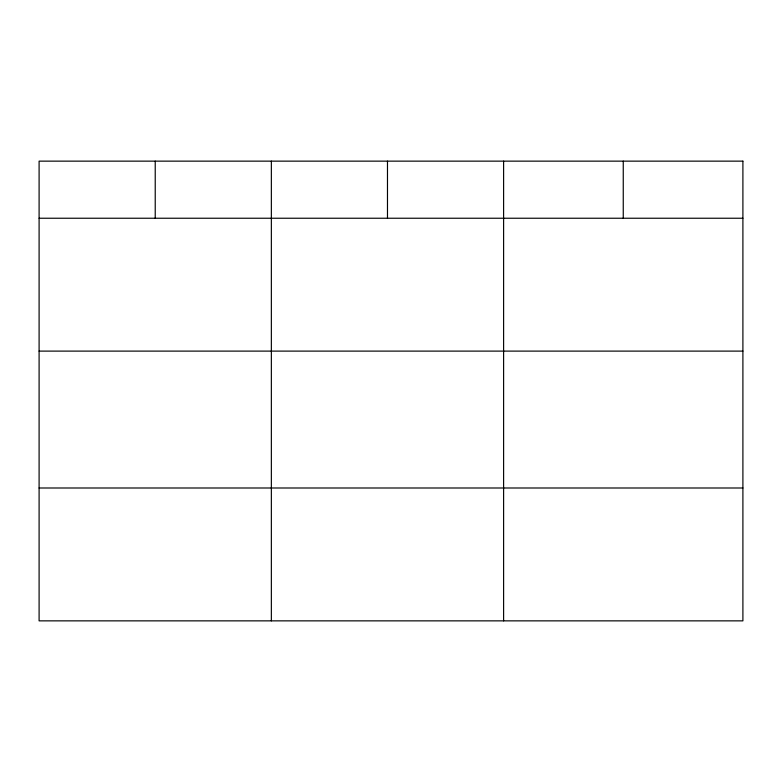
<?xml version="1.0" encoding="UTF-8"?>
<svg xmlns="http://www.w3.org/2000/svg" width="782" height="782" viewBox="0 0 782 782"><rect width="100%" height="100%" fill="white"/><g stroke="black" fill="none" stroke-linecap="round" stroke-linejoin="round"><path stroke-width="1.17" d="M39.1 218.237L742.9 218.237M39.1 351.108L742.9 351.108M39.1 487.997L742.9 487.997M623.254 161.141L623.254 218.237M503.608 161.141L503.608 620.859M387.481 161.141L387.481 218.237M271.354 161.141L271.354 620.859M155.227 161.141L155.227 218.237M742.9 161.141L39.1 161.141L39.1 620.859L742.9 620.859L742.9 161.141"/></g></svg>
